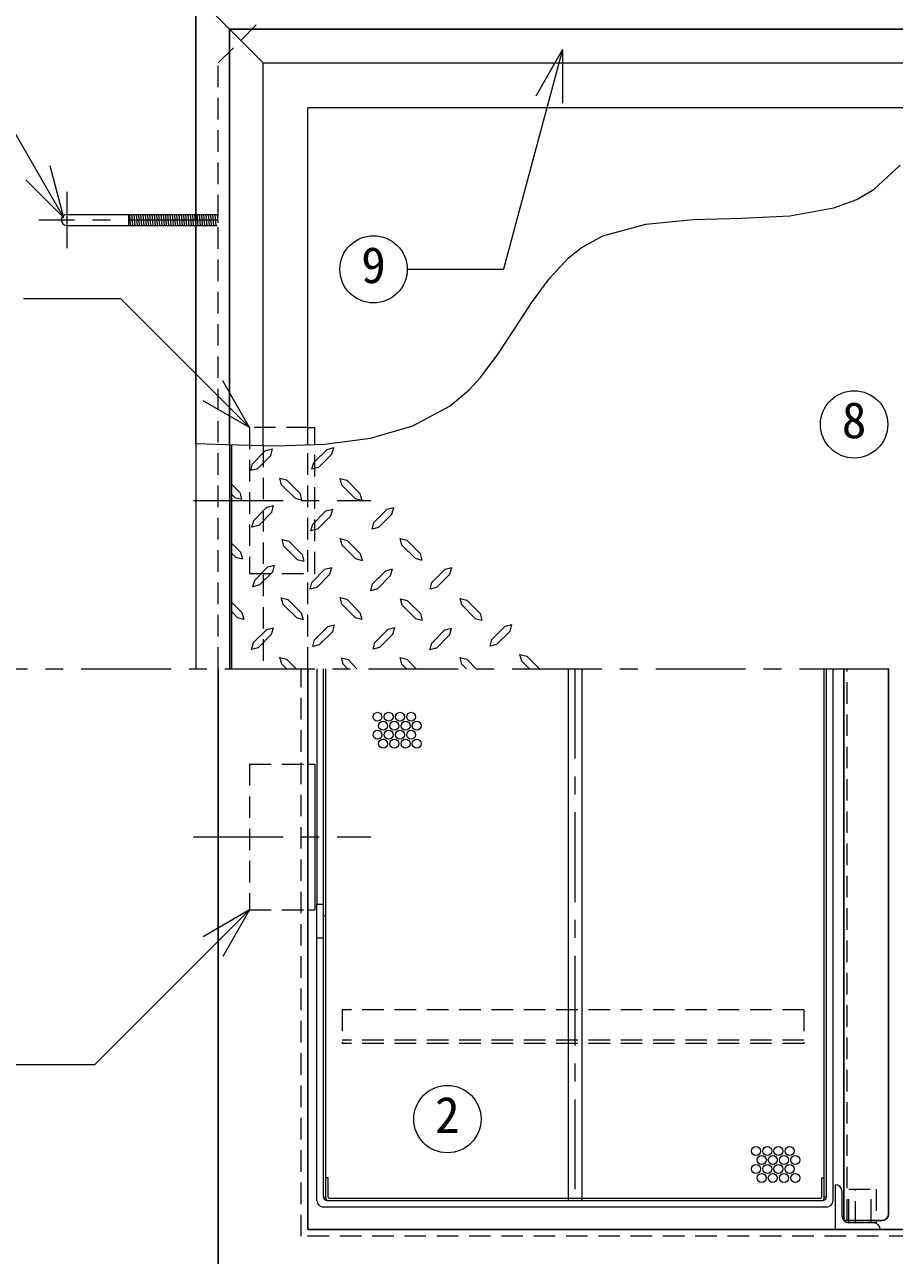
# Model space of a CAD drawing. Units: millimetres at full size, sheet at 1:8; details may follow other scales. Extents: x -1700 to 1540, y -1124 to 1124.
# Drawn here: x -976 to -589, y 288 to 836 of the extents above; entities that cross this region are included whole.
import ezdxf
from ezdxf.enums import TextEntityAlignment as Align

# ---------------------------------------------------------------- set-up
doc = ezdxf.new("R2010")
doc.units = ezdxf.units.MM
doc.header["$LTSCALE"] = 8
doc.linetypes.add('CHAIN1', pattern=[8, 5, -1, 1, -1])
doc.linetypes.add('DASHED1', pattern=[1.8, 1.2, -0.6])
doc.layers.add('0-A', color=4, linetype='Continuous', lineweight=9)
doc.styles.add('ＭＳ ゴシック', font='')
doc.styles.get('ＭＳ ゴシック').set_extended_font_data('MS Gothic')

msp = doc.modelspace()

# ---------------------------------------------------------------- linework, layer by layer
at = {"layer": '0-A', "color": 5, "lineweight": 25}
for p, q in [((-899.837, 849.015), (-884.837, 834.015)), ((-899.837, 849.015), (-899.837, 649.435)), ((-555.892, 834.015), (-884.837, 834.015)), ((-884.837, 834.015), (-884.837, 648.849)), ((-883.837, 648.827), (-883.837, 549.015)), ((-889.837, 279.015), (-889.837, 549.015)), ((-849.837, 299.015), (-849.837, 549.015)), ((-611.087, 549.015), (-611.087, 303.031)), ((-591.087, 306.031), (-591.087, 549.015)), ((-594.087, 303.031), (-611.087, 303.031)), ((150.163, 299.015), (-849.837, 299.015))]:
    msp.add_line(p, q, dxfattribs=at)
at = {"layer": '0-A', "color": 7, "lineweight": 18}
for p, q in [((-958.562, 749.972), (-1010.009, 839.082)), ((-884.837, 834.015), (-869.837, 819.015)), ((-736.362, 825.046), (-762.625, 727.033)), ((-736.362, 825.046), (-748.362, 804.261)), ((-736.362, 825.046), (-736.362, 801.046)), ((-869.837, 819.015), (-561.325, 819.015)), ((-869.837, 648.514), (-869.837, 819.015)), ((-958.562, 749.972), (-964.773, 773.154)), ((-597.537, 762.82), (-585.954, 773.428)), ((-958.562, 749.972), (-975.532, 766.943)), ((-605.29, 758.223), (-597.537, 762.82)), ((-615.47, 754.383), (-605.29, 758.223)), ((-635.144, 750.907), (-615.47, 754.383)), ((-957.236, 751.515), (-899.837, 751.515)), ((-957.236, 746.515), (-899.837, 746.515)), ((-718.369, 741.926), (-699.284, 747.185)), ((-699.284, 747.185), (-678.251, 749.184)), ((-678.251, 749.184), (-656.471, 749.799)), ((-656.471, 749.799), (-635.144, 750.907)), ((-728.074, 736.643), (-718.369, 741.926)), ((-733.696, 732.181), (-728.074, 736.643)), ((-742.383, 722.859), (-733.696, 732.181)), ((-805.613, 727.033), (-762.625, 727.033)), ((-750.19, 712.117), (-742.383, 722.859)), ((-976.636, 714.099), (-933.43, 714.099)), ((-875.806, 656.475), (-933.43, 714.099)), ((-757.578, 700.701), (-750.19, 712.117)), ((-765.004, 689.357), (-757.578, 700.701)), ((-772.927, 678.829), (-765.004, 689.357)), ((-875.806, 656.475), (-887.806, 677.26)), ((-777.931, 673.391), (-772.927, 678.829)), ((-786.419, 666.256), (-777.931, 673.391)), ((-875.806, 656.475), (-896.591, 668.475)), ((-803.082, 657.266), (-786.419, 666.256)), ((-821.909, 651.804), (-803.082, 657.266)), ((-899.837, 649.435), (-899.837, 549.015)), ((-899.837, 649.435), (-886.642, 648.889)), ((-886.642, 648.889), (-864.161, 648.387)), ((-884.837, 648.849), (-884.837, 549.015)), ((-864.161, 648.387), (-842.425, 649.101)), ((-842.425, 649.101), (-821.909, 651.804)), ((-733.837, 549.015), (-733.837, 312.015)), ((-727.837, 549.015), (-727.837, 312.015)), ((-619.837, 313.015), (-619.837, 549.015)), ((-618.837, 313.515), (-618.837, 549.015)), ((-615.837, 312.015), (-615.837, 549.015)), ((-849.837, 506.515), (-846.837, 506.515)), ((-846.837, 506.515), (-846.837, 441.515)), ((-875.809, 441.543), (-944.743, 372.61)), ((-875.809, 441.543), (-896.594, 429.543)), ((-875.809, 441.543), (-887.809, 420.759)), ((-849.837, 441.515), (-846.837, 441.515)), ((-845.837, 312.015), (-845.837, 444.015)), ((-845.837, 444.015), (-842.837, 444.015)), ((-842.837, 313.515), (-842.837, 444.015)), ((-842.837, 439.015), (-841.837, 439.015)), ((-841.837, 313.015), (-841.837, 439.015)), ((-985.166, 372.61), (-944.743, 372.61)), ((-614.837, 319.015), (-614.837, 299.015)), ((-842.837, 313.515), (-841.837, 313.515)), ((-840.337, 313.015), (-733.837, 313.015)), ((-727.837, 313.015), (-621.337, 313.015)), ((-618.837, 313.515), (-619.837, 313.515)), ((-611.837, 305.015), (-611.837, 316.015)), ((-618.837, 309.015), (-842.837, 309.015)), ((-841.337, 312.015), (-620.337, 312.015)), ((-608.837, 302.015), (-608.837, 303.031)), ((-596.682, 302.015), (-608.837, 302.015)), ((-598.839, 302.015), (-598.839, 303.031)), ((-596.682, 303.031), (-596.682, 302.015))]:
    msp.add_line(p, q, dxfattribs=at)
at = {"layer": '0-A', "linetype": 'DASHED1'}
for p, q in [((-889.837, 819.015), (-869.837, 839.015)), ((-889.837, 549.015), (-889.837, 819.015)), ((-899.837, 751.515), (-889.837, 751.515)), ((-899.769, 746.515), (-899.837, 747.348)), ((-899.837, 746.515), (-889.837, 746.515)), ((-898.766, 746.515), (-899.174, 751.515)), ((-897.762, 746.515), (-898.171, 751.515)), ((-896.759, 746.515), (-897.167, 751.515)), ((-895.756, 746.515), (-896.164, 751.515)), ((-894.752, 746.515), (-895.161, 751.515)), ((-893.749, 746.515), (-894.157, 751.515)), ((-892.746, 746.515), (-893.154, 751.515)), ((-891.742, 746.515), (-892.151, 751.515)), ((-890.739, 746.515), (-891.147, 751.515)), ((-889.837, 747.756), (-890.144, 751.515)), ((-849.837, 656.515), (-875.837, 656.515)), ((-869.837, 648.514), (-869.837, 549.015)), ((-849.837, 549.015), (-849.837, 648.858)), ((-846.837, 591.515), (-846.837, 648.956)), ((-875.837, 506.515), (-849.837, 506.515)), ((-875.837, 506.515), (-875.837, 441.515)), ((-875.837, 441.515), (-849.837, 441.515)), ((-845.837, 429.015), (-842.837, 429.015)), ((-628.837, 397.015), (-834.545, 397.015)), ((-834.545, 397.015), (-834.545, 382.015)), ((-628.837, 397.015), (-628.837, 382.015)), ((-628.837, 383.515), (-834.545, 383.515)), ((-628.837, 382.015), (-834.545, 382.015)), ((-733.837, 313.015), (-727.837, 313.015)), ((-608.837, 303.031), (-608.837, 317.015)), ((-608.837, 317.015), (-596.682, 317.015)), ((-605.837, 302.015), (-605.837, 317.015)), ((-598.839, 303.031), (-598.839, 317.015)), ((-596.682, 317.015), (-596.682, 303.031))]:
    msp.add_line(p, q, dxfattribs=at)
at = {"layer": '0-A'}
for p, q in [((-569.949, 799.015), (-849.837, 799.015)), ((-849.837, 648.858), (-849.837, 799.015)), ((-929.736, 751.515), (-929.736, 746.515)), ((-928.866, 746.515), (-929.274, 751.515)), ((-927.862, 746.515), (-928.271, 751.515)), ((-926.859, 746.515), (-927.267, 751.515)), ((-925.856, 746.515), (-926.264, 751.515)), ((-924.852, 746.515), (-925.261, 751.515)), ((-923.849, 746.515), (-924.257, 751.515)), ((-922.846, 746.515), (-923.254, 751.515)), ((-921.842, 746.515), (-922.251, 751.515)), ((-920.839, 746.515), (-921.247, 751.515)), ((-919.836, 746.515), (-920.244, 751.515)), ((-918.832, 746.515), (-919.241, 751.515)), ((-917.829, 746.515), (-918.237, 751.515)), ((-916.826, 746.515), (-917.234, 751.515)), ((-915.822, 746.515), (-916.231, 751.515)), ((-914.819, 746.515), (-915.227, 751.515)), ((-913.816, 746.515), (-914.224, 751.515)), ((-912.812, 746.515), (-913.221, 751.515)), ((-911.809, 746.515), (-912.217, 751.515)), ((-910.806, 746.515), (-911.214, 751.515)), ((-909.802, 746.515), (-910.211, 751.515)), ((-908.799, 746.515), (-909.207, 751.515)), ((-907.796, 746.515), (-908.204, 751.515)), ((-906.792, 746.515), (-907.201, 751.515)), ((-905.789, 746.515), (-906.197, 751.515)), ((-904.786, 746.515), (-905.194, 751.515)), ((-903.782, 746.515), (-904.191, 751.515)), ((-902.779, 746.515), (-903.187, 751.515)), ((-901.776, 746.515), (-902.184, 751.515)), ((-900.772, 746.515), (-901.181, 751.515)), ((-899.837, 747.348), (-900.177, 751.515)), ((-849.837, 656.515), (-846.837, 656.515)), ((-846.837, 648.956), (-846.837, 656.515)), ((-841.321, 646.796), (-838.321, 647.64)), ((-839.165, 644.64), (-838.321, 647.64)), ((-868.696, 646.234), (-874.509, 640.327)), ((-866.446, 644.077), (-872.353, 638.077)), ((-868.696, 646.234), (-865.696, 646.984)), ((-866.446, 644.077), (-865.696, 646.984)), ((-841.321, 646.796), (-847.228, 640.89)), ((-839.165, 644.64), (-845.071, 638.734)), ((-875.353, 637.327), (-874.509, 640.327)), ((-872.353, 638.077), (-875.353, 637.327)), ((-880.134, 627.577), (-883.837, 631.281)), ((-862.321, 633.952), (-859.321, 633.202)), ((-861.571, 631.046), (-862.321, 633.952)), ((-855.571, 625.046), (-861.571, 631.046)), ((-853.415, 627.296), (-859.321, 633.202)), ((-835.509, 633.859), (-832.509, 633.015)), ((-834.759, 630.859), (-835.509, 633.859)), ((-826.696, 627.109), (-832.509, 633.015)), ((-882.384, 625.327), (-883.837, 626.781)), ((-880.134, 627.577), (-879.384, 624.577)), ((-853.415, 627.296), (-852.665, 624.296)), ((-828.853, 624.952), (-834.759, 630.859)), ((-826.696, 627.109), (-825.853, 624.109)), ((-882.384, 625.327), (-879.384, 624.577)), ((-868.134, 621.015), (-873.946, 615.109)), ((-868.134, 621.015), (-865.134, 621.765)), ((-865.884, 618.859), (-865.134, 621.765)), ((-855.571, 625.046), (-852.665, 624.296)), ((-841.79, 619.327), (-838.79, 620.171)), ((-839.634, 617.171), (-838.79, 620.171)), ((-828.853, 624.952), (-825.853, 624.109)), ((-814.603, 620.077), (-820.509, 614.171)), ((-814.603, 620.077), (-811.603, 620.921)), ((-812.446, 617.921), (-811.603, 620.921)), ((-874.79, 612.109), (-873.946, 615.109)), ((-865.884, 618.859), (-871.79, 612.859)), ((-841.79, 619.327), (-847.696, 613.421)), ((-839.634, 617.171), (-845.54, 611.265)), ((-871.79, 612.859), (-874.79, 612.109)), ((-879.853, 600.952), (-883.837, 604.937)), ((-861.384, 606.671), (-858.384, 605.827)), ((-860.634, 603.671), (-861.384, 606.671)), ((-854.634, 597.765), (-860.634, 603.671)), ((-852.478, 599.921), (-858.384, 605.827)), ((-835.415, 607.046), (-832.415, 606.202)), ((-834.571, 604.046), (-835.415, 607.046)), ((-828.665, 598.14), (-834.571, 604.046)), ((-826.509, 600.296), (-832.415, 606.202)), ((-808.79, 607.046), (-805.79, 606.296)), ((-808.04, 604.14), (-808.79, 607.046)), ((-802.04, 598.234), (-808.04, 604.14)), ((-799.884, 600.39), (-805.79, 606.296)), ((-882.009, 598.702), (-883.837, 600.531)), ((-882.009, 598.702), (-879.009, 597.952)), ((-879.853, 600.952), (-879.009, 597.952)), ((-852.478, 599.921), (-851.728, 596.921)), ((-828.665, 598.14), (-825.665, 597.296)), ((-826.509, 600.296), (-825.665, 597.296)), ((-802.04, 598.234), (-799.134, 597.39)), ((-799.884, 600.39), (-799.134, 597.39)), ((-867.665, 594.39), (-873.571, 588.484)), ((-867.665, 594.39), (-864.665, 595.234)), ((-865.509, 592.234), (-864.665, 595.234)), ((-854.634, 597.765), (-851.728, 596.921)), ((-842.259, 593.359), (-848.071, 587.452)), ((-842.259, 593.359), (-839.259, 594.109)), ((-840.009, 591.202), (-839.259, 594.109)), ((-815.165, 592.702), (-821.071, 586.796)), ((-815.165, 592.702), (-812.165, 593.546)), ((-813.009, 590.546), (-812.165, 593.546)), ((-788.728, 593.359), (-794.634, 587.452)), ((-788.728, 593.359), (-785.728, 594.109)), ((-786.571, 591.202), (-785.728, 594.109)), ((-865.509, 592.234), (-871.415, 586.327)), ((-848.915, 584.452), (-848.071, 587.452)), ((-840.009, 591.202), (-845.915, 585.202)), ((-813.009, 590.546), (-818.915, 584.64)), ((-795.384, 584.452), (-794.634, 587.452)), ((-786.571, 591.202), (-792.478, 585.202)), ((-845.915, 585.202), (-848.915, 584.452)), ((-821.821, 583.796), (-821.071, 586.796)), ((-818.915, 584.64), (-821.821, 583.796)), ((-792.478, 585.202), (-795.384, 584.452)), ((-879.29, 574.14), (-883.837, 578.687)), ((-861.759, 580.609), (-858.759, 579.859)), ((-860.915, 577.702), (-861.759, 580.609)), ((-855.009, 571.796), (-860.915, 577.702)), ((-852.853, 573.952), (-858.759, 579.859)), ((-835.509, 580.796), (-832.509, 579.952)), ((-834.759, 577.796), (-835.509, 580.796)), ((-828.853, 571.89), (-834.759, 577.796)), ((-826.696, 574.14), (-832.509, 579.952)), ((-808.603, 580.234), (-805.603, 579.484)), ((-807.853, 577.327), (-808.603, 580.234)), ((-801.853, 571.421), (-807.853, 577.327)), ((-799.696, 573.577), (-805.603, 579.484)), ((-775.321, 571.421), (-781.228, 577.421)), ((-773.165, 573.671), (-779.071, 579.577)), ((-881.446, 571.89), (-883.837, 574.622)), ((-881.446, 571.89), (-878.446, 571.14)), ((-879.29, 574.14), (-878.446, 571.14)), ((-855.009, 571.796), (-852.009, 570.952)), ((-852.853, 573.952), (-852.009, 570.952)), ((-828.853, 571.89), (-825.853, 571.14)), ((-826.696, 574.14), (-825.853, 571.14)), ((-801.853, 571.421), (-798.946, 570.577)), ((-799.696, 573.577), (-798.946, 570.577)), ((-775.321, 571.421), (-772.415, 570.671)), ((-773.165, 573.671), (-772.415, 570.671)), ((-868.228, 566.546), (-874.134, 560.64)), ((-868.228, 566.546), (-865.228, 567.296)), ((-866.071, 564.39), (-865.228, 567.296)), ((-841.04, 567.765), (-846.946, 561.859)), ((-838.79, 565.609), (-844.79, 559.609)), ((-841.04, 567.765), (-838.04, 568.515)), ((-838.79, 565.609), (-838.04, 568.515)), ((-814.134, 566.64), (-820.04, 560.734)), ((-814.134, 566.64), (-811.134, 567.39)), ((-811.978, 564.484), (-811.134, 567.39)), ((-788.821, 566.359), (-794.634, 560.452)), ((-788.821, 566.359), (-785.821, 567.109)), ((-786.571, 564.202), (-785.821, 567.109)), ((-762.009, 567.952), (-767.915, 562.046)), ((-759.759, 565.796), (-765.759, 559.796)), ((-762.009, 567.952), (-759.009, 568.702)), ((-759.759, 565.796), (-759.009, 568.702)), ((-874.978, 557.64), (-874.134, 560.64)), ((-866.071, 564.39), (-871.978, 558.39)), ((-847.696, 558.859), (-846.946, 561.859)), ((-844.79, 559.609), (-847.696, 558.859)), ((-811.978, 564.484), (-817.884, 558.484)), ((-768.665, 559.046), (-767.915, 562.046)), ((-765.759, 559.796), (-768.665, 559.046)), ((-871.978, 558.39), (-874.978, 557.64)), ((-746.686, 549.015), (-752.353, 554.546)), ((-862.321, 554.077), (-859.321, 553.234)), ((-861.478, 551.077), (-862.321, 554.077)), ((-859.415, 549.015), (-861.478, 551.077)), ((-855.103, 549.015), (-859.321, 553.234)), ((-845.837, 549.015), (-845.837, 444.015)), ((-842.837, 444.015), (-842.837, 549.015)), ((-841.837, 439.015), (-841.837, 549.015)), ((-834.946, 553.89), (-831.946, 553.14)), ((-834.196, 550.984), (-834.946, 553.89)), ((-832.228, 549.015), (-834.196, 550.984)), ((-827.98, 549.015), (-831.946, 553.14)), ((-808.79, 554.077), (-805.79, 553.234)), ((-808.04, 551.077), (-808.79, 554.077)), ((-805.978, 549.015), (-808.04, 551.077)), ((-801.571, 549.015), (-805.79, 553.234)), ((-774.853, 549.015), (-779.071, 553.234)), ((-751.134, 549.015), (-754.509, 552.39))]:
    msp.add_line(p, q, dxfattribs=at)
at = {"layer": '0-A', "linetype": 'CHAIN1'}
for p, q in [((-957.236, 761.515), (-957.236, 736.515)), ((-889.837, 749.015), (-969.736, 749.015)), ((-900.837, 624.015), (-821.837, 624.015)), ((-1014.837, 549.015), (550.163, 549.015)), ((-730.837, 549.015), (-730.837, 312.015)), ((-900.837, 474.015), (-821.837, 474.015))]:
    msp.add_line(p, q, dxfattribs=at)
at = {"layer": '0-A', "color": 7, "linetype": 'DASHED1', "lineweight": 18}
for p, q in [((-852.837, 296.015), (-852.837, 549.015)), ((-609.587, 303.031), (-609.587, 549.015)), ((153.163, 296.015), (-852.837, 296.015))]:
    msp.add_line(p, q, dxfattribs=at)
at = {"layer": '0-A', "linetype": 'DASHED1'}
msp.add_lwpolyline([(-875.837, 656.515), (-875.837, 591.515), (-846.837, 591.515)], dxfattribs=at)
at = {"layer": '0-A'}
for points in [[(-845.071, 638.734), (-848.071, 637.984), (-847.228, 640.89)], [(-812.446, 617.921), (-818.353, 612.015), (-821.259, 611.171), (-820.509, 614.171)], [(-845.54, 611.265), (-848.54, 610.515), (-847.696, 613.421)], [(-871.415, 586.327), (-874.321, 585.484), (-873.571, 588.484)], [(-781.228, 577.421), (-782.071, 580.327), (-779.071, 579.577)], [(-817.884, 558.484), (-820.79, 557.734), (-820.04, 560.734)], [(-786.571, 564.202), (-792.478, 558.202), (-795.478, 557.452), (-794.634, 560.452)], [(-754.509, 552.39), (-755.353, 555.39), (-752.353, 554.546)], [(-779.165, 549.015), (-781.228, 551.077), (-782.071, 553.984), (-779.071, 553.234)]]:
    msp.add_lwpolyline(points, dxfattribs=at)
at = {"layer": '0-A', "color": 7, "lineweight": 18}
for points in [[(-840.837, 313.515), (-840.837, 322.015), (-841.837, 322.015)], [(-620.837, 313.515), (-620.837, 322.015), (-619.837, 322.015)]]:
    msp.add_lwpolyline(points, dxfattribs=at)
for centre in [(-820.613, 727.033), (-606.447, 657.91), (-787.694, 348.259)]:
    msp.add_circle(centre, 15, dxfattribs=at)
at = {"layer": '0-A'}
for centre in [(-818.843, 527.57), (-813.843, 527.57), (-808.843, 527.57), (-803.843, 527.57), (-818.843, 519.57), (-816.343, 523.57), (-813.843, 519.57), (-811.343, 523.57), (-808.843, 519.57), (-806.343, 523.57), (-803.843, 519.57), (-801.343, 523.57), (-816.343, 515.57), (-811.343, 515.57), (-806.343, 515.57), (-801.343, 515.57), (-650.191, 334.032), (-645.191, 334.032), (-640.191, 334.032), (-635.191, 334.032), (-647.691, 330.032), (-642.691, 330.032), (-637.691, 330.032), (-632.691, 330.032), (-650.191, 326.032), (-647.691, 322.032), (-645.191, 326.032), (-642.691, 322.032), (-640.191, 326.032), (-637.691, 322.032), (-635.191, 326.032), (-632.691, 322.032)]:
    msp.add_circle(centre, 2, dxfattribs=at)
at = {"layer": '0-A', "color": 7, "lineweight": 18}
for centre, radius, start, end in [((-957.236, 749.015), 2.5, 90, 270), ((-614.837, 316.015), 3, 0, 90), ((-841.337, 313.515), 1.5, 180, 270), ((-840.837, 313.015), 1, 180, 270), ((-840.337, 313.515), 0.5, 180, 270), ((-621.337, 313.515), 0.5, 270, 0), ((-620.837, 313.015), 1, 270, 0), ((-620.337, 313.515), 1.5, 270, 0), ((-842.837, 312.015), 3, 180, 270), ((-618.837, 312.015), 3, 270, 0), ((-608.837, 305.015), 3, 180, 270), ((-597.837, 299.015), 3, 0, 90)]:
    msp.add_arc(centre, radius, start, end, dxfattribs=at)
at = {"layer": '0-A', "color": 5, "lineweight": 25}
msp.add_arc((-594.087, 306.031), 3, 270, 0, dxfattribs=at)

# ---------------------------------------------------------------- texts
at = {"layer": '0-A', "color": 7, "style": 'ＭＳ ゴシック'}
for s, p in [('9', (-826.113, 716.033)), ('8', (-611.947, 646.91)), ('2', (-793.194, 337.259))]:
    msp.add_text(s, height=16.13, dxfattribs=at).set_placement(p, align=Align.BOTTOM_LEFT)

doc.saveas('drawing.dxf')
